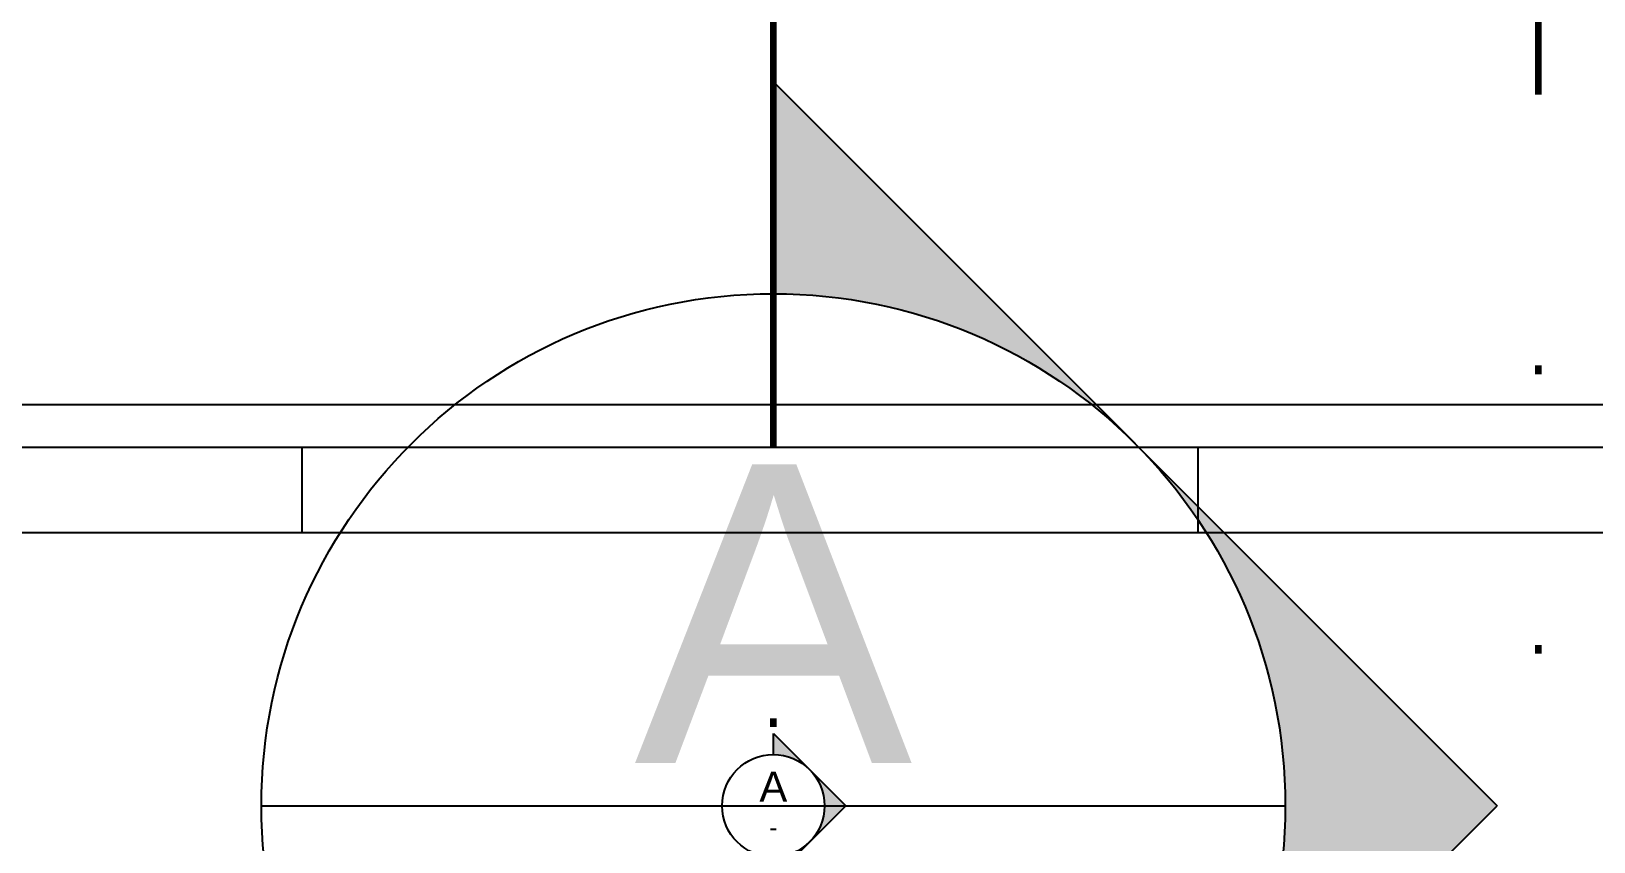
# Model space of a CAD drawing. Header units: metres. Extents: x 47619 to 48001, y 23263 to 23573.
# Drawn here: x 47652.47 to 47670.78, y 23331.97 to 23341.46 of the extents above; entities that cross this region are included whole.
import ezdxf
from ezdxf.enums import TextEntityAlignment as Align

# ---------------------------------------------------------------- set-up
doc = ezdxf.new("R2010")
doc.units = ezdxf.units.M
doc.header["$LTSCALE"] = 0.25
doc.linetypes.add('DIVIDEX2', pattern=[63.5, 25.4, -12.7, 0, -12.7, 0, -12.7])
for name, color, linetype in [('0 @ 0.1', 7, 'Continuous'), ('0 @ 1', 7, 'Continuous'), ('MRG_EXTERNA', 1, 'Continuous'), ('MRG_INTERNA', 2, 'Continuous'), ('SIMB_01', 1, 'Continuous'), ('SIMB_PREENCHIMENTO', 253, 'Continuous'), ('SIMB_TXT', 1, 'Continuous')]:
    doc.layers.add(name, color=color, linetype=linetype)
doc.layers.add('0_MRG_AUX', color=7, linetype='Continuous', true_color=0xecbcd1, plot=False)
doc.layers.add('ARQ_COTA_AZUL', color=5, linetype='Continuous', lineweight=20, true_color=0x0000ff)
doc.layers.add('SIMB_LCT', color=252, linetype='DIVIDEX2', lineweight=100)
doc.styles.add('SIMB', font='arial.ttf')

# ---------------------------------------------------------------- blocks, each defined once
blk = doc.blocks.new('FORMATO_A3')
at = {"layer": '0_MRG_AUX'}
blk.add_lwpolyline([(0.005, -0.005), (0.005, 0.302), (-0.425, 0.302), (-0.425, -0.005)], close=True, dxfattribs=at)
at = {"layer": 'MRG_EXTERNA'}
blk.add_lwpolyline([(0, 0), (0, 0.297), (-0.42, 0.297), (-0.42, 0)], close=True, dxfattribs=at)
at = {"layer": 'MRG_INTERNA'}
for p, q in [((-0.29, 0.287), (-0.29, 0.297)), ((-0.185, 0.287), (-0.185, 0.297)), ((-0.185, 0.287), (-0.185, 0.297))]:
    blk.add_line(p, q, dxfattribs=at)
blk.add_lwpolyline([(-0.01, 0.01), (-0.01, 0.287), (-0.395, 0.287), (-0.395, 0.01)], close=True, dxfattribs=at)
blk = doc.blocks.new('*U68')
at = {"layer": 'SIMB_PREENCHIMENTO', "transparency": 33554587}
h = blk.add_hatch(color=256, dxfattribs=at)
h.dxf.hatch_style = 1
h.paths.add_polyline_path([(0, 8.483), (-4.152, 4.332, -0.401827), (4.152, 4.332)])
h = blk.add_hatch(color=256, dxfattribs=at)
h.dxf.hatch_style = 1
h.paths.add_polyline_path([(-4.332, 4.152), (-8.483, 0), (-6, 0, -0.193399)])
h = blk.add_hatch(color=256, dxfattribs=at)
h.dxf.hatch_style = 1
h.paths.add_polyline_path([(4.332, 4.152, -0.193399), (6, 0), (8.483, 0)])
at = {"layer": 'SIMB_01'}
for p, q in [((-8.483, 0), (0, 8.483)), ((8.483, 0), (0, 8.483)), ((0, -6), (0, 6)), ((-6, 0), (-8.483, 0)), ((6, 0), (8.483, 0))]:
    blk.add_line(p, q, dxfattribs=at)
blk.add_circle((0, 0), 6, dxfattribs=at)
at = {"layer": 'SIMB_LCT'}
blk.add_line((6, 0), (69.061, 0), dxfattribs=at)
at = {"layer": 'SIMB_TXT', "style": 'SIMB'}
for tag, height, p in [('000', 3.5, (-2.25, 0)), ('999', 2, (2.525, 0))]:
    blk.add_attdef(tag, text='', height=height, rotation=90, dxfattribs=at).set_placement(p, align=Align.MIDDLE_CENTER)
blk = doc.blocks.new('*U327')
at = {"layer": '0 @ 0.1', "xscale": 0.1, "yscale": 0.1, "zscale": 0.1, "rotation": 269.9999999999999}
blk.add_blockref('*U68', (0.7, 13.339), dxfattribs=at).add_auto_attribs({'999': '-', '000': 'A'})
at = {"layer": '0 @ 1'}
ref = blk.add_blockref('*U68', (0.7, 13.339), dxfattribs=dict(at, rotation=269.9999999999999))
ref.add_attrib('000', 'A', dxfattribs={"layer": 'SIMB_TXT', "height": 3.5, "style": 'SIMB'}).set_placement((0.7, 15.589), align=Align.MIDDLE_CENTER)
blk = doc.blocks.new('*U69')
at = {"layer": 'SIMB_LCT'}
blk.add_line((-6, 0), (-54.483, 0), dxfattribs=at)
at = {"layer": 'SIMB_TXT', "style": 'SIMB'}
for tag, height, p in [('000', 3.5, (-2.25, 0)), ('999', 2, (2.525, 0))]:
    blk.add_attdef(tag, text='', height=height, rotation=90, dxfattribs=at).set_placement(p, align=Align.MIDDLE_CENTER)
blk = doc.blocks.new('*U328')
at = {"layer": '0 @ 1', "rotation": 269.9999999999999}
blk.add_blockref('*U69', (0.7, -4.537), dxfattribs=at)
blk = doc.blocks.new('Pav_sup')
for name in ['*U328', '*U327']:
    blk.add_blockref(name, (0, 0))
blk = doc.blocks.new('*U70')
at = {"layer": 'SIMB_LCT'}
blk.add_line((6, 0), (69.061, 0), dxfattribs=at)
at = {"layer": 'SIMB_TXT', "style": 'SIMB'}
for tag, height, p in [('000', 3.5, (-2.25, 0)), ('999', 2, (2.525, 0))]:
    blk.add_attdef(tag, text='', height=height, rotation=90, dxfattribs=at).set_placement(p, align=Align.MIDDLE_CENTER)
blk = doc.blocks.new('*U357')
at = {"layer": '0 @ 1', "rotation": 270}
blk.add_blockref('*U70', (0.7, 13.587), dxfattribs=at)
blk = doc.blocks.new('PAV_TER')
blk.add_blockref('*U357', (0, 0))

msp = doc.modelspace()

# ---------------------------------------------------------------- block references
for name, p in [('PAV_TER', (47669.429, 23355.561)), ('Pav_sup', (47660.463, 23319.05))]:
    msp.add_blockref(name, p)
at = {"layer": 'ARQ_COTA_AZUL', "xscale": 100, "yscale": 100, "zscale": 100}
msp.add_blockref('FORMATO_A3', (47684.641, 23306.888), dxfattribs=at)

doc.saveas('drawing.dxf')
